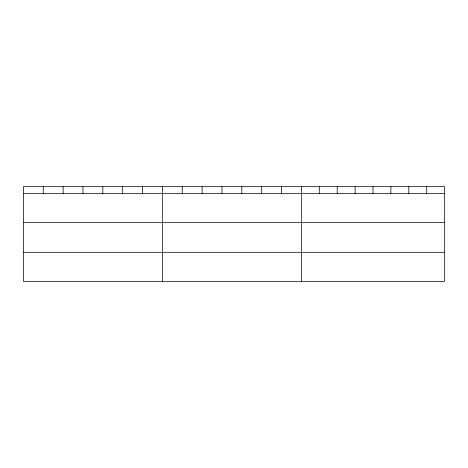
<?xml version="1.0" encoding="UTF-8"?>
<svg xmlns="http://www.w3.org/2000/svg" width="468" height="468" viewBox="0 0 468 468"><rect width="100%" height="100%" fill="white"/><g stroke="black" fill="none" stroke-linecap="round" stroke-linejoin="round"><path stroke-width="0.7" d="M444.6 222.429L444.6 186.673L23.4 186.673L23.4 281.326L444.6 281.326L444.6 222.429L23.4 222.429M23.4 193.419L444.6 193.419M23.4 252.316L444.6 252.316M426.699 186.673L426.699 193.419M408.798 186.673L408.798 193.419M390.897 186.673L390.897 193.419M372.996 186.673L372.996 193.419M355.095 186.673L355.095 193.419M337.194 186.673L337.194 193.419M319.293 186.673L319.293 193.419M301.392 186.673L301.392 281.326M281.537 186.673L281.537 193.419M261.676 186.673L261.676 193.419M241.821 186.673L241.821 193.419M221.967 186.673L221.967 193.419M202.112 186.673L202.112 193.419M182.251 186.673L182.251 193.419M162.396 186.673L162.396 281.326M142.541 186.673L142.541 193.419M122.68 186.673L122.68 193.419M102.825 186.673L102.825 193.419M82.971 186.673L82.971 193.419M63.116 186.673L63.116 193.419M43.255 186.673L43.255 193.419"/></g></svg>
